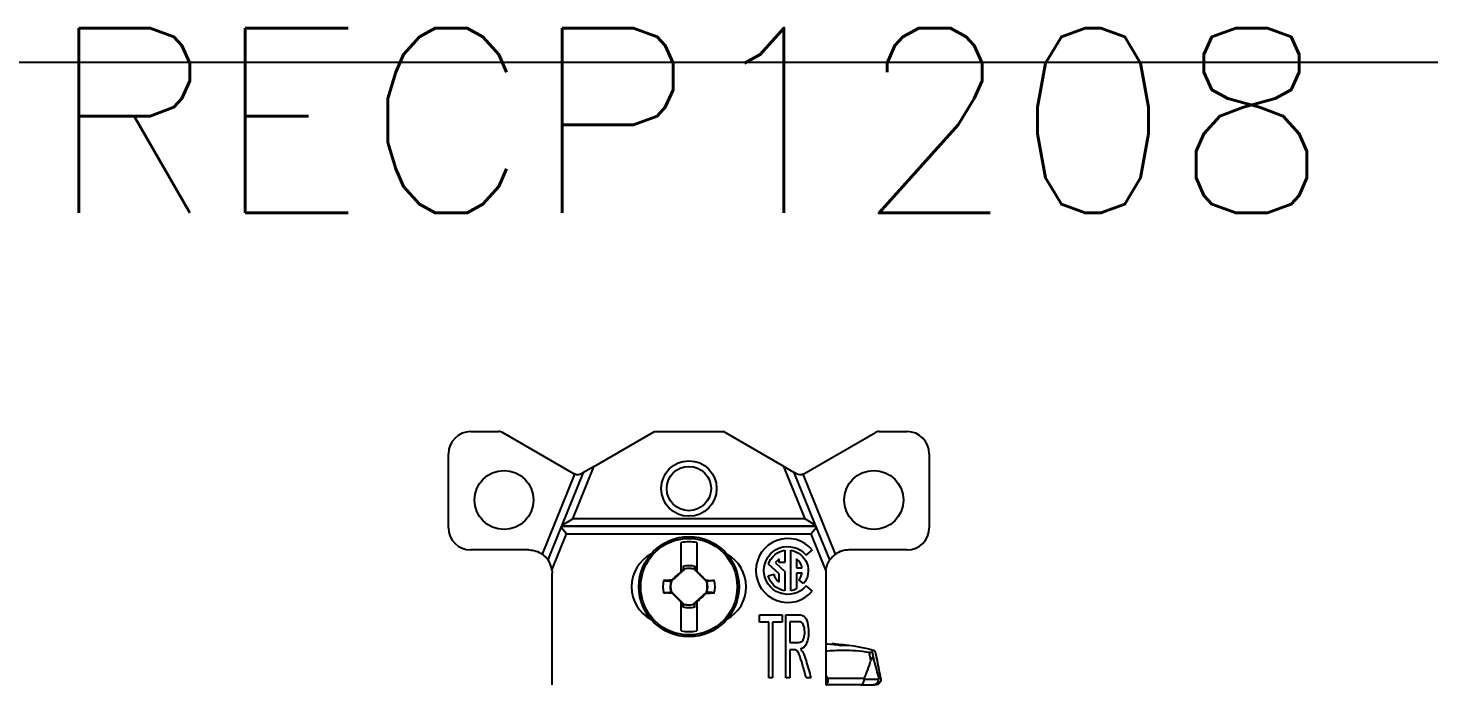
# Model space of a CAD drawing. Header units: inches. Extents: x -8 to 28.4, y -30 to 31.2.
# Drawn here: x 17.031 to 20.819, y 23.264 to 25.04 of the extents above; entities that cross this region are included whole.
import ezdxf
from ezdxf.enums import TextEntityAlignment as Align

# ---------------------------------------------------------------- set-up
doc = ezdxf.new("R2010")
doc.units = ezdxf.units.IN
doc.header["$MEASUREMENT"] = 0
for name, color, linetype in [('GEOMETRY', 7, 'Continuous'), ('PSYMS', 7, 'Continuous'), ('PTAG', 150, 'Continuous')]:
    doc.layers.add(name, color=color, linetype=linetype)
doc.styles.add('WD', font='romans.shx')

# ---------------------------------------------------------------- blocks, each defined once
blk = doc.blocks.new('GFRST15W')
at = {"layer": 'GEOMETRY'}
for p, q in [((0.285, 4.12), (0.3608, 4.12)), ((0.564, 4.0058), (0.3708, 4.1173)), ((0.6167, 4.0246), (0.7818, 4.12)), ((0.7818, 4.12), (0.9682, 4.12)), ((1.1319, 4.0255), (0.9682, 4.12)), ((1.186, 4.0058), (1.3792, 4.1173)), ((1.3892, 4.12), (1.465, 4.12)), ((0.225, 3.86), (0.225, 4.06)), ((1.525, 4.06), (1.525, 3.86)), ((0.5607, 3.884), (0.6176, 4.0243)), ((0.6167, 4.0246), (0.5899, 4.0092)), ((0.6176, 4.0243), (0.6167, 4.0246)), ((1.1319, 4.0255), (1.1601, 4.0092)), ((1.1893, 3.884), (1.1319, 4.0255)), ((0.4787, 3.7884), (0.5664, 4.0046)), ((0.5323, 3.8673), (0.5899, 4.0092)), ((0.5899, 4.0092), (0.584, 4.0058)), ((1.2177, 3.8673), (1.1601, 4.0092)), ((1.166, 4.0058), (1.1601, 4.0092)), ((1.2713, 3.7884), (1.1836, 4.0046)), ((0.5296, 3.8607), (0.5323, 3.8673)), ((0.5323, 3.8673), (0.5607, 3.884)), ((1.1893, 3.884), (0.5607, 3.884)), ((1.1893, 3.884), (1.2177, 3.8673)), ((1.2204, 3.8607), (1.2177, 3.8673)), ((0.494, 3.7729), (0.5296, 3.8607)), ((0.5045, 3.7455), (0.5444, 3.844)), ((0.5444, 3.844), (0.5296, 3.8607)), ((1.219, 3.864), (0.531, 3.864)), ((0.531, 3.864), (1.219, 3.864)), ((0.5444, 3.844), (1.2056, 3.844)), ((1.2204, 3.8607), (1.2056, 3.844)), ((1.2455, 3.7455), (1.2056, 3.844)), ((1.256, 3.7729), (1.2204, 3.8607)), ((0.4425, 3.8), (0.285, 3.8)), ((0.8542, 3.7417), (0.8542, 3.82)), ((0.8962, 3.82), (0.8962, 3.7425)), ((1.1346, 3.7991), (1.1346, 3.7661)), ((1.1504, 3.6899), (1.1504, 3.7991)), ((1.1921, 3.7861), (1.2088, 3.8001)), ((1.465, 3.8), (1.3075, 3.8)), ((0.8598, 3.7561), (0.8596, 3.7454)), ((0.8906, 3.7561), (0.8908, 3.7467)), ((1.1187, 3.735), (1.0901, 3.7617)), ((1.1092, 3.7654), (1.1346, 3.7418)), ((1.1187, 3.7661), (1.1187, 3.7758)), ((1.1346, 3.7661), (1.1187, 3.7661)), ((1.1663, 3.7758), (1.1663, 3.7516)), ((1.1663, 3.7516), (1.1811, 3.7516)), ((0.505, 3.435), (0.505, 3.7375)), ((0.8274, 3.7161), (0.8284, 3.7182)), ((0.8279, 3.7158), (0.8274, 3.7161)), ((0.8647, 3.7492), (0.8279, 3.7158)), ((0.8542, 3.7405), (0.8596, 3.7454)), ((0.8542, 3.7417), (0.8542, 3.7405)), ((0.8608, 3.7458), (0.8596, 3.7454)), ((0.8647, 3.7492), (0.8646, 3.7494)), ((0.888, 3.7486), (0.8881, 3.7488)), ((0.9231, 3.7135), (0.888, 3.7486)), ((0.8897, 3.7472), (0.8908, 3.7467)), ((0.8908, 3.7467), (0.8962, 3.7413)), ((0.8962, 3.7413), (0.8962, 3.7425)), ((0.9217, 3.7152), (0.9204, 3.7183)), ((0.9231, 3.7135), (0.9233, 3.7136)), ((1.0892, 3.7302), (1.1045, 3.7343)), ((1.1187, 3.7132), (1.1187, 3.735)), ((1.1346, 3.7418), (1.1346, 3.6899)), ((1.1663, 3.7374), (1.1663, 3.6947)), ((1.1811, 3.7374), (1.1663, 3.7374)), ((1.1848, 3.709), (1.1726, 3.7192)), ((1.245, 3.7375), (1.245, 3.435)), ((0.8272, 3.6878), (0.827, 3.6877)), ((0.8272, 3.6878), (0.8624, 3.6527)), ((0.8287, 3.6862), (0.8299, 3.683)), ((0.8857, 3.6521), (0.9225, 3.6856)), ((0.9229, 3.6853), (0.9219, 3.6831)), ((0.9225, 3.6856), (0.9229, 3.6853)), ((1.2088, 3.6889), (1.1921, 3.7029)), ((0.8542, 3.66), (0.8542, 3.6588)), ((0.8596, 3.6546), (0.8542, 3.66)), ((0.8542, 3.5813), (0.8542, 3.6588)), ((0.8598, 3.6453), (0.8596, 3.6546)), ((0.8607, 3.6542), (0.8596, 3.6546)), ((0.8624, 3.6527), (0.8623, 3.6525)), ((0.8857, 3.6521), (0.8858, 3.652)), ((0.8895, 3.6555), (0.8908, 3.6559)), ((0.8906, 3.6453), (0.8908, 3.6559)), ((0.8962, 3.6608), (0.8908, 3.6559)), ((0.8962, 3.6597), (0.8962, 3.6608)), ((0.8962, 3.6597), (0.8962, 3.5813)), ((1.066, 3.6246), (1.1268, 3.6246)), ((1.066, 3.6046), (1.066, 3.6246)), ((1.0913, 3.6046), (1.066, 3.6046)), ((1.0913, 3.4546), (1.0913, 3.6046)), ((1.1268, 3.6046), (1.1014, 3.6046)), ((1.1014, 3.6046), (1.1014, 3.4546)), ((1.1268, 3.6246), (1.1268, 3.6046)), ((1.1374, 3.4546), (1.1374, 3.6246)), ((1.1476, 3.6058), (1.1476, 3.5496)), ((1.1476, 3.5301), (1.1476, 3.4546)), ((1.2618, 3.5451), (1.262, 3.5469)), ((1.271, 3.5463), (1.2707, 3.5441)), ((1.3055, 3.5419), (1.2853, 3.5419)), ((1.3674, 3.5024), (1.3628, 3.5236)), ((1.3708, 3.5236), (1.3754, 3.5024)), ((1.3843, 3.5024), (1.3795, 3.5236)), ((1.384, 3.5038), (1.3795, 3.5235)), ((1.3699, 3.5231), (1.3668, 3.5231)), ((1.1014, 3.4546), (1.0913, 3.4546)), ((1.1476, 3.4546), (1.1374, 3.4546)), ((1.205, 3.4546), (1.1922, 3.4546)), ((1.2515, 3.4501), (1.245, 3.4501)), ((1.2504, 3.4533), (1.3495, 3.4533)), ((1.3881, 3.4501), (1.3487, 3.4501)), ((1.3876, 3.4533), (1.3938, 3.4533)), ((1.245, 3.4351), (1.2469, 3.4351)), ((1.3397, 3.4351), (1.2469, 3.4351)), ((1.304, 3.4351), (1.304, 3.435)), ((1.3397, 3.4351), (1.3732, 3.4351)), ((1.3789, 3.4351), (1.3732, 3.4351))]:
    blk.add_line(p, q, dxfattribs=at)
for centre, radius in [((0.875, 3.966), 0.075), ((0.875, 3.966), 0.06), ((0.375, 3.935), 0.08), ((1.375, 3.935), 0.08), ((0.8752, 3.7007), 0.1353), ((0.8752, 3.7007), 0.1305)]:
    blk.add_circle(centre, radius, dxfattribs=at)
for centre, radius, start, end in [((0.285, 4.06), 0.06, 90, 180), ((0.3608, 4.1), 0.02, 60, 90), ((1.3892, 4.1), 0.02, 90, 120), ((1.465, 4.06), 0.06, 0, 90), ((0.285, 3.86), 0.06, 180, 270), ((1.1425, 3.7445), 0.0865, 40, 320), ((1.465, 3.86), 0.06, 270, 0), ((0.8752, 3.7007), 0.1212, 80.0216, 99.9784), ((1.3075, 3.7375), 0.0625, 90, 125.4179), ((0.4425, 3.7375), 0.0625, 34.5073, 54.5821), ((0.4425, 3.7375), 0.0625, 7.3918, 34.5073), ((0.82, 3.7005), 0.1, 118.5599, 241.7795), ((0.93, 3.7005), 0.1, 298.6631, 60.9953), ((1.1425, 3.7445), 0.0393, 127.2907, 147.8636), ((1.1425, 3.7445), 0.0393, 10.464, 52.7382), ((1.3075, 3.7375), 0.0625, 125.4179, 145.4927), ((0.8752, 3.7007), 0.0706, 166.2279, 193.7721), ((0.8752, 3.7007), 0.0496, 162.3044, 194.9667), ((0.8752, 3.7007), 0.0496, 75.0333, 102.2377), ((0.8752, 3.7007), 0.0496, 342.3044, 14.9667), ((0.8752, 3.7007), 0.0706, 346.2279, 13.7721), ((1.1425, 3.7445), 0.0393, 195, 232.7093), ((1.1425, 3.7445), 0.0393, 320, 349.536), ((1.3075, 3.7375), 0.0625, 172.6082, 180), ((0.8752, 3.7007), 0.0496, 255.0333, 282.2377), ((0.8752, 3.7007), 0.1212, 260.0216, 279.9784)]:
    blk.add_arc(centre, radius, start, end, dxfattribs=at)
at = {"layer": 'GEOMETRY', "extrusion": (0, 0, -1)}
for centre, radius, start, end in [((-0.574, 4.0231), 0.02, 292.1835, 300), ((-0.574, 4.0231), 0.02, 240, 292.1835), ((-1.176, 4.0231), 0.02, 247.8165, 300), ((-1.176, 4.0231), 0.02, 240, 247.8165), ((-0.4425, 3.7375), 0.0625, 90, 125.4179), ((-1.1425, 3.7445), 0.0647, 220, 140), ((-1.1425, 3.7445), 0.0552, 18.1336, 81.7356), ((-1.1425, 3.7445), 0.0552, 98.2644, 220), ((-0.8752, 3.7007), 0.0575, 74.4341, 105.5659), ((-0.8752, 3.7007), 0.0499, 77.6964, 105.0326), ((-1.3075, 3.7375), 0.0625, 7.3918, 34.5073), ((-0.4425, 3.7375), 0.0625, 172.6082, 180), ((-0.8752, 3.7007), 0.0499, 344.9674, 17.061), ((-0.8752, 3.7007), 0.0499, 164.9674, 197.061), ((-1.1425, 3.7445), 0.0552, 278.2644, 345), ((-1.1425, 3.7445), 0.0552, 244.4547, 261.7356), ((-0.8752, 3.7007), 0.0575, 254.4341, 285.5659), ((-0.8752, 3.7007), 0.0499, 257.6964, 285.0326), ((-1.2256, 2.9531), 0.595, 93.9709, 104.4801)]:
    blk.add_arc(centre, radius, start, end, dxfattribs=at)
at = {"layer": 'GEOMETRY'}
for centre, major_axis, ratio, start_param, end_param in [((0.8751, 3.7065), (-0.2099, -0.0037), 0.061049, 4.935423, 5.043628), ((0.8753, 3.6948), (0.2099, 0.0037), 0.061049, 4.935423, 5.043628), ((1.225, 4.2019), (-0.0822, 0.7892), 0.195767, 3.444128, 3.602954), ((1.225, 4.2019), (-0.1748, 0.7894), 0.011641, 2.65727, 2.816097), ((1.225, 4.2019), (-0.1748, 0.7894), 0.011641, 3.461934, 3.620761), ((1.225, 4.2019), (-0.0822, 0.7892), 0.195767, 2.767257, 2.798291)]:
    blk.add_ellipse(centre, major_axis=major_axis, ratio=ratio, start_param=start_param, end_param=end_param, dxfattribs=at)
at = {"layer": 'GEOMETRY', "extrusion": (0, 0, -1)}
for centre, major_axis, ratio, start_param, end_param in [((0.8748, 3.7233), (-0.0009, 0.0529), 0.903714, 4.575782, 4.5904), ((0.8489, 3.7296), (0.1527, 0.1388), 0.026177, 4.601791, 4.770777), ((0.9028, 3.7283), (0.1459, -0.1459), 0.026177, 4.640778, 4.807237), ((0.8753, 3.7065), (0.2099, -0.0037), 0.061049, 4.928117, 5.043628), ((0.8751, 3.6948), (-0.2099, 0.0037), 0.061049, 4.928117, 5.043628), ((0.8476, 3.673), (-0.1459, 0.1459), 0.026177, 4.640778, 4.807237), ((0.9015, 3.6717), (-0.1527, -0.1388), 0.026177, 4.601791, 4.770777), ((0.8756, 3.678), (0.0009, -0.0529), 0.903714, 4.575782, 4.5904), ((1.2289, 2.9496), (0.3575, -0.4827), 0.984459, 3.813638, 3.821601), ((1.234, 2.9535), (-0.068, 0.5915), 0.845008, 0.166389, 0.237096), ((1.2019, 2.9496), (0.0738, 0.5962), 0.524694, 6.239764, 6.268313), ((1.2164, 2.9535), (0.0645, 0.5918), 0.825953, 6.263044, 6.333751)]:
    blk.add_ellipse(centre, major_axis=major_axis, ratio=ratio, start_param=start_param, end_param=end_param, dxfattribs=at)
at = {"layer": 'GEOMETRY'}
for points, weights in [([(0.8598, 3.7561), (0.8603, 3.7504), (0.8608, 3.7458)], [1.05963833996, 1.07241091618, 1.07434888736]), ([(0.8066, 3.7175), (0.8189, 3.7162), (0.8275, 3.7153)], [1.06768505264, 1.09930075761, 1.09598808798]), ([(0.8608, 3.7458), (0.8626, 3.7475), (0.8646, 3.7494)], [1.54227281001, 1.52274834481, 1.49879649883]), ([(0.9438, 3.7175), (0.9306, 3.7161), (0.9217, 3.7152)], [1.06812767651, 1.10183206001, 1.09563379836]), ([(0.8066, 3.6839), (0.8197, 3.6852), (0.8287, 3.6862)], [1.06812767651, 1.10183206001, 1.09563379835]), ([(0.9438, 3.6839), (0.9315, 3.6851), (0.9228, 3.686)], [1.06768505264, 1.09930075761, 1.09598808798]), ([(0.8895, 3.6555), (0.8877, 3.6538), (0.8858, 3.652)], [1.54227281001, 1.52274834481, 1.49879649883]), ([(0.8906, 3.6453), (0.89, 3.6509), (0.8895, 3.6555)], [1.05963833996, 1.07241091618, 1.07434888736])]:
    blk.add_rational_spline(points, weights, degree=2, dxfattribs=at)
for points, knots in [([(0.8906, 3.7561), (0.8904, 3.7539), (0.8902, 3.7517), (0.8898, 3.7487), (0.8898, 3.7479), (0.8897, 3.7472)], [0, 0, 0, 0, 0.742771, 0.742771, 1, 1, 1, 1]), ([(0.8598, 3.6453), (0.86, 3.6475), (0.8602, 3.6497), (0.8605, 3.6526), (0.8606, 3.6534), (0.8607, 3.6542)], [0, 0, 0, 0, 0.742771, 0.742771, 1, 1, 1, 1]), ([(1.1374, 3.6246), (1.1487, 3.6246), (1.1601, 3.6246), (1.1783, 3.6246), (1.1835, 3.6231), (1.1906, 3.617), (1.1934, 3.6116), (1.1977, 3.5961), (1.1987, 3.5876), (1.1987, 3.5662), (1.197, 3.556), (1.1899, 3.5395), (1.1845, 3.5342), (1.1771, 3.532)], [0, 0, 0, 0, 0.227666, 0.227666, 0.364738, 0.364738, 0.503077, 0.503077, 0.642051, 0.642051, 0.821102, 0.821102, 1, 1, 1, 1]), ([(1.1476, 3.5496), (1.1548, 3.5496), (1.1621, 3.5496), (1.174, 3.5496), (1.1776, 3.5506), (1.1829, 3.5549), (1.1849, 3.5583), (1.1876, 3.5676), (1.1883, 3.5727), (1.1883, 3.5862), (1.1869, 3.5929), (1.1817, 3.6032), (1.1775, 3.6058), (1.1637, 3.6058), (1.1556, 3.6058), (1.1476, 3.6058)], [0, 0, 0, 0, 0.16392, 0.16392, 0.268287, 0.268287, 0.373125, 0.373125, 0.477186, 0.477186, 0.629973, 0.629973, 0.782761, 0.782761, 1, 1, 1, 1]), ([(1.165, 3.5293), (1.1638, 3.5298), (1.1619, 3.5301), (1.1554, 3.5301), (1.1515, 3.5301), (1.1476, 3.5301)], [0, 0, 0, 0, 0.399399, 0.399399, 1, 1, 1, 1]), ([(1.1922, 3.4546), (1.1889, 3.4664), (1.1855, 3.4782), (1.1792, 3.5002), (1.1767, 3.508), (1.1728, 3.5188), (1.1711, 3.5226), (1.1681, 3.5269), (1.1666, 3.5285), (1.165, 3.5293)], [0, 0, 0, 0, 0.27807, 0.27807, 0.519518, 0.519518, 0.75925, 0.75925, 1, 1, 1, 1]), ([(1.1771, 3.532), (1.1798, 3.5291), (1.1818, 3.5263), (1.1863, 3.5175), (1.189, 3.5099), (1.1962, 3.4855), (1.2006, 3.47), (1.205, 3.4546)], [0, 0, 0, 0, 0.14606, 0.14606, 0.461974, 0.461974, 1, 1, 1, 1]), ([(1.245, 3.5266), (1.261, 3.5284), (1.2769, 3.5292), (1.3148, 3.5292), (1.3386, 3.5274), (1.3628, 3.5236)], [-4.1213703, -4.1213703, -4.1213703, -4.1213703, -3.9897507, -3.9897507, -3.7980057, -3.7980057, -3.7980057, -3.7980057]), ([(1.3628, 3.5236), (1.3635, 3.5235), (1.3641, 3.5234), (1.3654, 3.5232), (1.3661, 3.5231), (1.3668, 3.5231)], [0.23748962, 0.23748962, 0.23748962, 0.23748962, 0.24298103, 0.24298103, 0.2498184, 0.2498184, 0.2498184, 0.2498184]), ([(1.3699, 3.5231), (1.3702, 3.5231), (1.3704, 3.5232), (1.3707, 3.5233), (1.3708, 3.5234), (1.3708, 3.5236)], [0.00742654, 0.00742654, 0.00742654, 0.00742654, 0.01312881, 0.01312881, 0.01977447, 0.01977447, 0.01977447, 0.01977447]), ([(1.3708, 3.5236), (1.3714, 3.5274), (1.3725, 3.5292), (1.3753, 3.5292), (1.3771, 3.5274), (1.3795, 3.5236)], [-4.1814957, -4.1814957, -4.1814957, -4.1814957, -3.9897507, -3.9897507, -3.7980057, -3.7980057, -3.7980057, -3.7980057]), ([(1.3754, 3.5024), (1.3749, 3.5044), (1.3742, 3.5066), (1.3731, 3.5084), (1.3728, 3.5088), (1.3722, 3.5093), (1.3718, 3.5095), (1.3712, 3.5095), (1.3708, 3.5093), (1.3702, 3.5088), (1.3699, 3.5084), (1.3687, 3.5066), (1.3679, 3.5044), (1.3674, 3.5024)], [-0.17622214, -0.17622214, -0.17622214, -0.17622214, -0.15956806, -0.15956806, -0.15501476, -0.15501476, -0.15046145, -0.15046145, -0.14590815, -0.14590815, -0.14135484, -0.14135484, -0.12470076, -0.12470076, -0.12470076, -0.12470076]), ([(1.2469, 3.4351), (1.2469, 3.4351), (1.2469, 3.4351), (1.2476, 3.4351), (1.2482, 3.4355), (1.2493, 3.4371), (1.2498, 3.4382), (1.2506, 3.441), (1.2509, 3.4426), (1.2514, 3.4462), (1.2515, 3.4481), (1.2515, 3.4501)], [-0.00028933, -0.00028933, -0.00028933, -0.00028933, 0, 0, 0.01563039, 0.01563039, 0.03063695, 0.03063695, 0.04544926, 0.04544926, 0.06016682, 0.06016682, 0.06016682, 0.06016682]), ([(1.2515, 3.4501), (1.2515, 3.4507), (1.2513, 3.4514), (1.2509, 3.4525), (1.2506, 3.4529), (1.2504, 3.4533)], [0.182570915, 0.182570915, 0.182570915, 0.182570915, 0.187679638, 0.187679638, 0.191012195, 0.191012195, 0.191012195, 0.191012195]), ([(1.3397, 3.4351), (1.3398, 3.4351), (1.3398, 3.4351), (1.341, 3.4351), (1.3422, 3.4355), (1.3444, 3.4371), (1.3454, 3.4382), (1.347, 3.441), (1.3476, 3.4426), (1.3485, 3.4462), (1.3487, 3.4481), (1.3487, 3.4501)], [-0.12062297, -0.12062297, -0.12062297, -0.12062297, -0.12033364, -0.12033364, -0.10470326, -0.10470326, -0.08969669, -0.08969669, -0.07488438, -0.07488438, -0.06016682, -0.06016682, -0.06016682, -0.06016682]), ([(1.3495, 3.4533), (1.3493, 3.4529), (1.3491, 3.4525), (1.3488, 3.4514), (1.3487, 3.4507), (1.3487, 3.4501)], [0.174129635, 0.174129635, 0.174129635, 0.174129635, 0.177462192, 0.177462192, 0.182570915, 0.182570915, 0.182570915, 0.182570915]), ([(1.3732, 3.4351), (1.3733, 3.4351), (1.3733, 3.4351), (1.3753, 3.4351), (1.3773, 3.4355), (1.3809, 3.4371), (1.3825, 3.4382), (1.3852, 3.441), (1.3863, 3.4426), (1.3877, 3.4462), (1.3881, 3.4481), (1.3881, 3.4501)], [-0.00028933, -0.00028933, -0.00028933, -0.00028933, 0, 0, 0.01563039, 0.01563039, 0.03063695, 0.03063695, 0.04544926, 0.04544926, 0.06016682, 0.06016682, 0.06016682, 0.06016682]), ([(1.3941, 3.4501), (1.3941, 3.4481), (1.3937, 3.4462), (1.3922, 3.4426), (1.3911, 3.441), (1.3884, 3.4382), (1.3868, 3.4371), (1.3831, 3.4355), (1.3811, 3.4351), (1.379, 3.4351), (1.379, 3.4351), (1.3789, 3.4351)], [0.06016682, 0.06016682, 0.06016682, 0.06016682, 0.07488438, 0.07488438, 0.08969669, 0.08969669, 0.10470326, 0.10470326, 0.12033364, 0.12033364, 0.12062297, 0.12062297, 0.12062297, 0.12062297]), ([(1.3881, 3.4501), (1.3881, 3.4507), (1.388, 3.4514), (1.3878, 3.4525), (1.3877, 3.4529), (1.3876, 3.4533)], [0.182570915, 0.182570915, 0.182570915, 0.182570915, 0.187679638, 0.187679638, 0.191012195, 0.191012195, 0.191012195, 0.191012195]), ([(1.3938, 3.4533), (1.3938, 3.4529), (1.3939, 3.4525), (1.394, 3.4514), (1.3941, 3.4507), (1.3941, 3.4501)], [0.174129635, 0.174129635, 0.174129635, 0.174129635, 0.177462192, 0.177462192, 0.182570915, 0.182570915, 0.182570915, 0.182570915])]:
    blk.add_open_spline(points, degree=3, knots=knots, dxfattribs=at)
for points in [[(0.8881, 3.7488), (0.8886, 3.7483), (0.8892, 3.7477), (0.8897, 3.7472)], [(0.9217, 3.7152), (0.9222, 3.7146), (0.9228, 3.7141), (0.9233, 3.7136)], [(0.8287, 3.6862), (0.8281, 3.6867), (0.8276, 3.6872), (0.827, 3.6877)], [(0.8623, 3.6525), (0.8617, 3.6531), (0.8612, 3.6536), (0.8607, 3.6542)], [(1.3795, 3.5236), (1.3795, 3.5235), (1.3795, 3.5235), (1.3795, 3.5235)], [(1.384, 3.5038), (1.3841, 3.5033), (1.3842, 3.5028), (1.3843, 3.5024)]]:
    blk.add_open_spline(points, degree=3, dxfattribs=at)
blk = doc.blocks.new('HDINA00A')
blk.add_line((0, -1.625), (32.9375, -1.625))

msp = doc.modelspace()

# ---------------------------------------------------------------- block references
at = {"layer": 'PSYMS'}
msp.add_blockref('HDINA00A', (-4.5415, 26.5722), dxfattribs=at)
ref = msp.add_blockref('GFRST15W', (17.9428, 19.829), dxfattribs=at)
ref.add_attrib('P_TAG1', 'RECP1208', dxfattribs={"layer": 'PTAG', "height": 0.5, "style": 'WD', "flags": 8}).set_placement((18.8178, 24.7898), align=Align.MIDDLE_CENTER)

doc.saveas('drawing.dxf')
